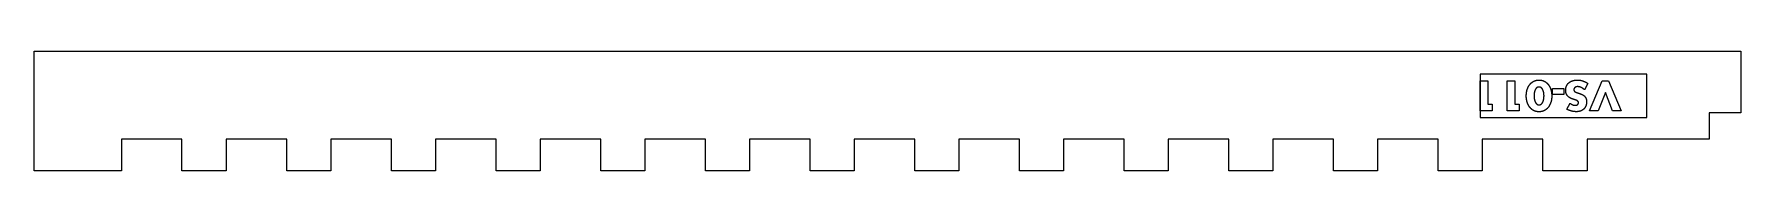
# Model space of a CAD drawing. Header units: millimetres. Extents: x 0 to 194, y 0 to 14.
import ezdxf

# ---------------------------------------------------------------- set-up
doc = ezdxf.new("R2010")
doc.units = ezdxf.units.MM
doc.layers.get('0').update_dxf_attribs({"linetype": 'CONTINUOUS'})

msp = doc.modelspace()

# ---------------------------------------------------------------- linework, layer by layer
for p, q in [((164.02, 6.81), (164.02, 10.21)), ((164.02, 10.21), (164.91, 10.21)), ((164.91, 10.21), (164.91, 7.56)), ((167.09, 6.81), (167.09, 10.21)), ((167.09, 10.21), (167.97, 10.21)), ((167.97, 10.21), (167.97, 7.56)), ((176.24, 9.92), (175.86, 9.21)), ((176.44, 6.81), (177.88, 10.21)), ((177.88, 10.21), (178.58, 10.21)), ((178.58, 10.21), (180.01, 6.81)), ((172.24, 8.67), (172.24, 9.35)), ((172.24, 9.35), (173.53, 9.35)), ((173.53, 8.67), (172.24, 8.67)), ((173.53, 9.35), (173.53, 8.67)), ((178.23, 8.88), (177.4, 6.81)), ((179.05, 6.81), (178.23, 8.88)), ((165.4, 6.81), (164.02, 6.81)), ((164.91, 7.56), (165.4, 7.56)), ((165.4, 7.56), (165.4, 6.81)), ((168.47, 6.81), (167.09, 6.81)), ((167.97, 7.56), (168.47, 7.56)), ((168.47, 7.56), (168.47, 6.81)), ((173.87, 6.99), (174.22, 7.68)), ((177.4, 6.81), (176.44, 6.81)), ((180.01, 6.81), (179.05, 6.81))]:
    msp.add_line(p, q)
for points in [[(9.9, 0), (0, 0), (0, 13.6), (193.6, 13.6), (193.6, 6.6), (190, 6.6), (190, 3.6), (176.15, 3.6), (176.15, 0), (171.15, 0), (171.15, 3.6), (164.27, 3.6), (164.27, 0), (159.27, 0), (159.27, 3.6), (152.4, 3.6), (152.4, 0), (147.4, 0), (147.4, 3.6), (140.52, 3.6), (140.52, 0), (135.52, 0), (135.52, 3.6), (128.65, 3.6), (128.65, 0), (123.65, 0), (123.65, 3.6), (116.77, 3.6), (116.77, 0), (111.77, 0), (111.77, 3.6), (104.9, 3.6), (104.9, 0), (99.9, 0), (99.9, 3.6), (93.02, 3.6), (93.02, 0), (88.02, 0), (88.02, 3.6), (81.15, 3.6), (81.15, 0), (76.15, 0), (76.15, 3.6), (69.27, 3.6), (69.27, 0), (64.27, 0), (64.27, 3.6), (57.4, 3.6), (57.4, 0), (52.4, 0), (52.4, 3.6), (45.52, 3.6), (45.52, 0), (40.52, 0), (40.52, 3.6), (33.65, 3.6), (33.65, 0), (28.65, 0), (28.65, 3.6), (21.77, 3.6), (21.77, 0), (16.77, 0), (16.77, 3.6), (9.9, 3.6)], [(182.95, 10.96), (164.02, 10.96), (164.02, 6.06), (182.95, 6.06)]]:
    msp.add_lwpolyline(points, close=True)
for points in [[(169.37, 9.25), (169.48, 9.58), (169.67, 9.82)], [(169.67, 9.82), (169.86, 10.05), (170.12, 10.18)], [(170.12, 10.18), (170.39, 10.31), (170.7, 10.31)], [(170.7, 10.31), (171.02, 10.31), (171.29, 10.18)], [(171.29, 10.18), (171.55, 10.05), (171.74, 9.82)], [(171.74, 9.82), (171.93, 9.58), (172.04, 9.25)], [(173.82, 9.63), (173.9, 9.84), (174.08, 9.99)], [(174.08, 9.99), (174.24, 10.14), (174.49, 10.22)], [(174.49, 10.22), (174.73, 10.31), (175.05, 10.31)], [(175.05, 10.31), (175.69, 10.31), (176.24, 9.92)], [(169.26, 8.51), (169.26, 8.91), (169.37, 9.25)], [(169.37, 7.77), (169.26, 8.1), (169.26, 8.51)], [(169.67, 7.2), (169.48, 7.44), (169.37, 7.77)], [(170.18, 8.92), (170.14, 8.73), (170.14, 8.51)], [(170.14, 8.51), (170.14, 8.29), (170.18, 8.1)], [(170.29, 9.24), (170.22, 9.1), (170.18, 8.92)], [(170.18, 8.1), (170.22, 7.91), (170.29, 7.78)], [(170.47, 9.45), (170.36, 9.37), (170.29, 9.24)], [(170.29, 7.78), (170.36, 7.65), (170.47, 7.57)], [(170.7, 9.52), (170.58, 9.52), (170.47, 9.45)], [(170.94, 9.45), (170.83, 9.52), (170.7, 9.52)], [(171.12, 9.24), (171.04, 9.37), (170.94, 9.45)], [(170.94, 7.57), (171.04, 7.65), (171.12, 7.78)], [(171.23, 8.92), (171.19, 9.1), (171.12, 9.24)], [(171.12, 7.78), (171.19, 7.91), (171.23, 8.1)], [(171.27, 8.51), (171.27, 8.73), (171.23, 8.92)], [(171.23, 8.1), (171.27, 8.29), (171.27, 8.51)], [(172.04, 7.77), (171.93, 7.44), (171.74, 7.2)], [(172.04, 9.25), (172.15, 8.91), (172.15, 8.51)], [(172.15, 8.51), (172.15, 8.1), (172.04, 7.77)], [(173.73, 9.15), (173.73, 9.41), (173.82, 9.63)], [(173.93, 8.53), (173.73, 8.77), (173.73, 9.15)], [(174.56, 8.14), (174.13, 8.28), (173.93, 8.53)], [(174.78, 8.07), (174.67, 8.1), (174.56, 8.14)], [(174.77, 9.46), (174.66, 9.36), (174.66, 9.23)], [(174.66, 9.23), (174.66, 9.16), (174.68, 9.1)], [(174.68, 9.1), (174.71, 9.04), (174.77, 9)], [(175.09, 9.56), (174.87, 9.56), (174.77, 9.46)], [(174.77, 9), (174.84, 8.95), (174.94, 8.91)], [(174.98, 8), (174.89, 8.04), (174.78, 8.07)], [(174.94, 8.91), (175.04, 8.87), (175.19, 8.82)], [(175.12, 7.89), (175.07, 7.95), (174.98, 8)], [(175.07, 7.53), (175.18, 7.62), (175.18, 7.75)], [(175.47, 9.47), (175.28, 9.56), (175.09, 9.56)], [(175.18, 7.75), (175.18, 7.84), (175.12, 7.89)], [(175.19, 8.82), (175.36, 8.77), (175.52, 8.7)], [(175.86, 9.21), (175.66, 9.39), (175.47, 9.47)], [(175.52, 8.7), (175.69, 8.63), (175.82, 8.53)], [(175.82, 8.53), (175.94, 8.42), (176.02, 8.26)], [(176.02, 8.26), (176.1, 8.09), (176.1, 7.84)], [(176.1, 7.84), (176.1, 7.58), (176.02, 7.38)], [(170.12, 6.84), (169.86, 6.97), (169.67, 7.2)], [(170.7, 6.71), (170.39, 6.71), (170.12, 6.84)], [(170.47, 7.57), (170.58, 7.5), (170.7, 7.5)], [(170.7, 7.5), (170.83, 7.5), (170.94, 7.57)], [(171.29, 6.84), (171.02, 6.71), (170.7, 6.71)], [(171.74, 7.2), (171.55, 6.97), (171.29, 6.84)], [(174.4, 6.79), (174.12, 6.86), (173.87, 6.99)], [(174.22, 7.68), (174.36, 7.57), (174.51, 7.51)], [(174.92, 6.72), (174.67, 6.72), (174.4, 6.79)], [(174.51, 7.51), (174.65, 7.45), (174.79, 7.45)], [(174.79, 7.45), (174.96, 7.45), (175.07, 7.53)], [(175.42, 6.8), (175.19, 6.72), (174.92, 6.72)], [(175.78, 7.03), (175.63, 6.88), (175.42, 6.8)], [(176.02, 7.38), (175.93, 7.17), (175.78, 7.03)]]:
    msp.add_open_spline(points, degree=2)

doc.saveas('drawing.dxf')
